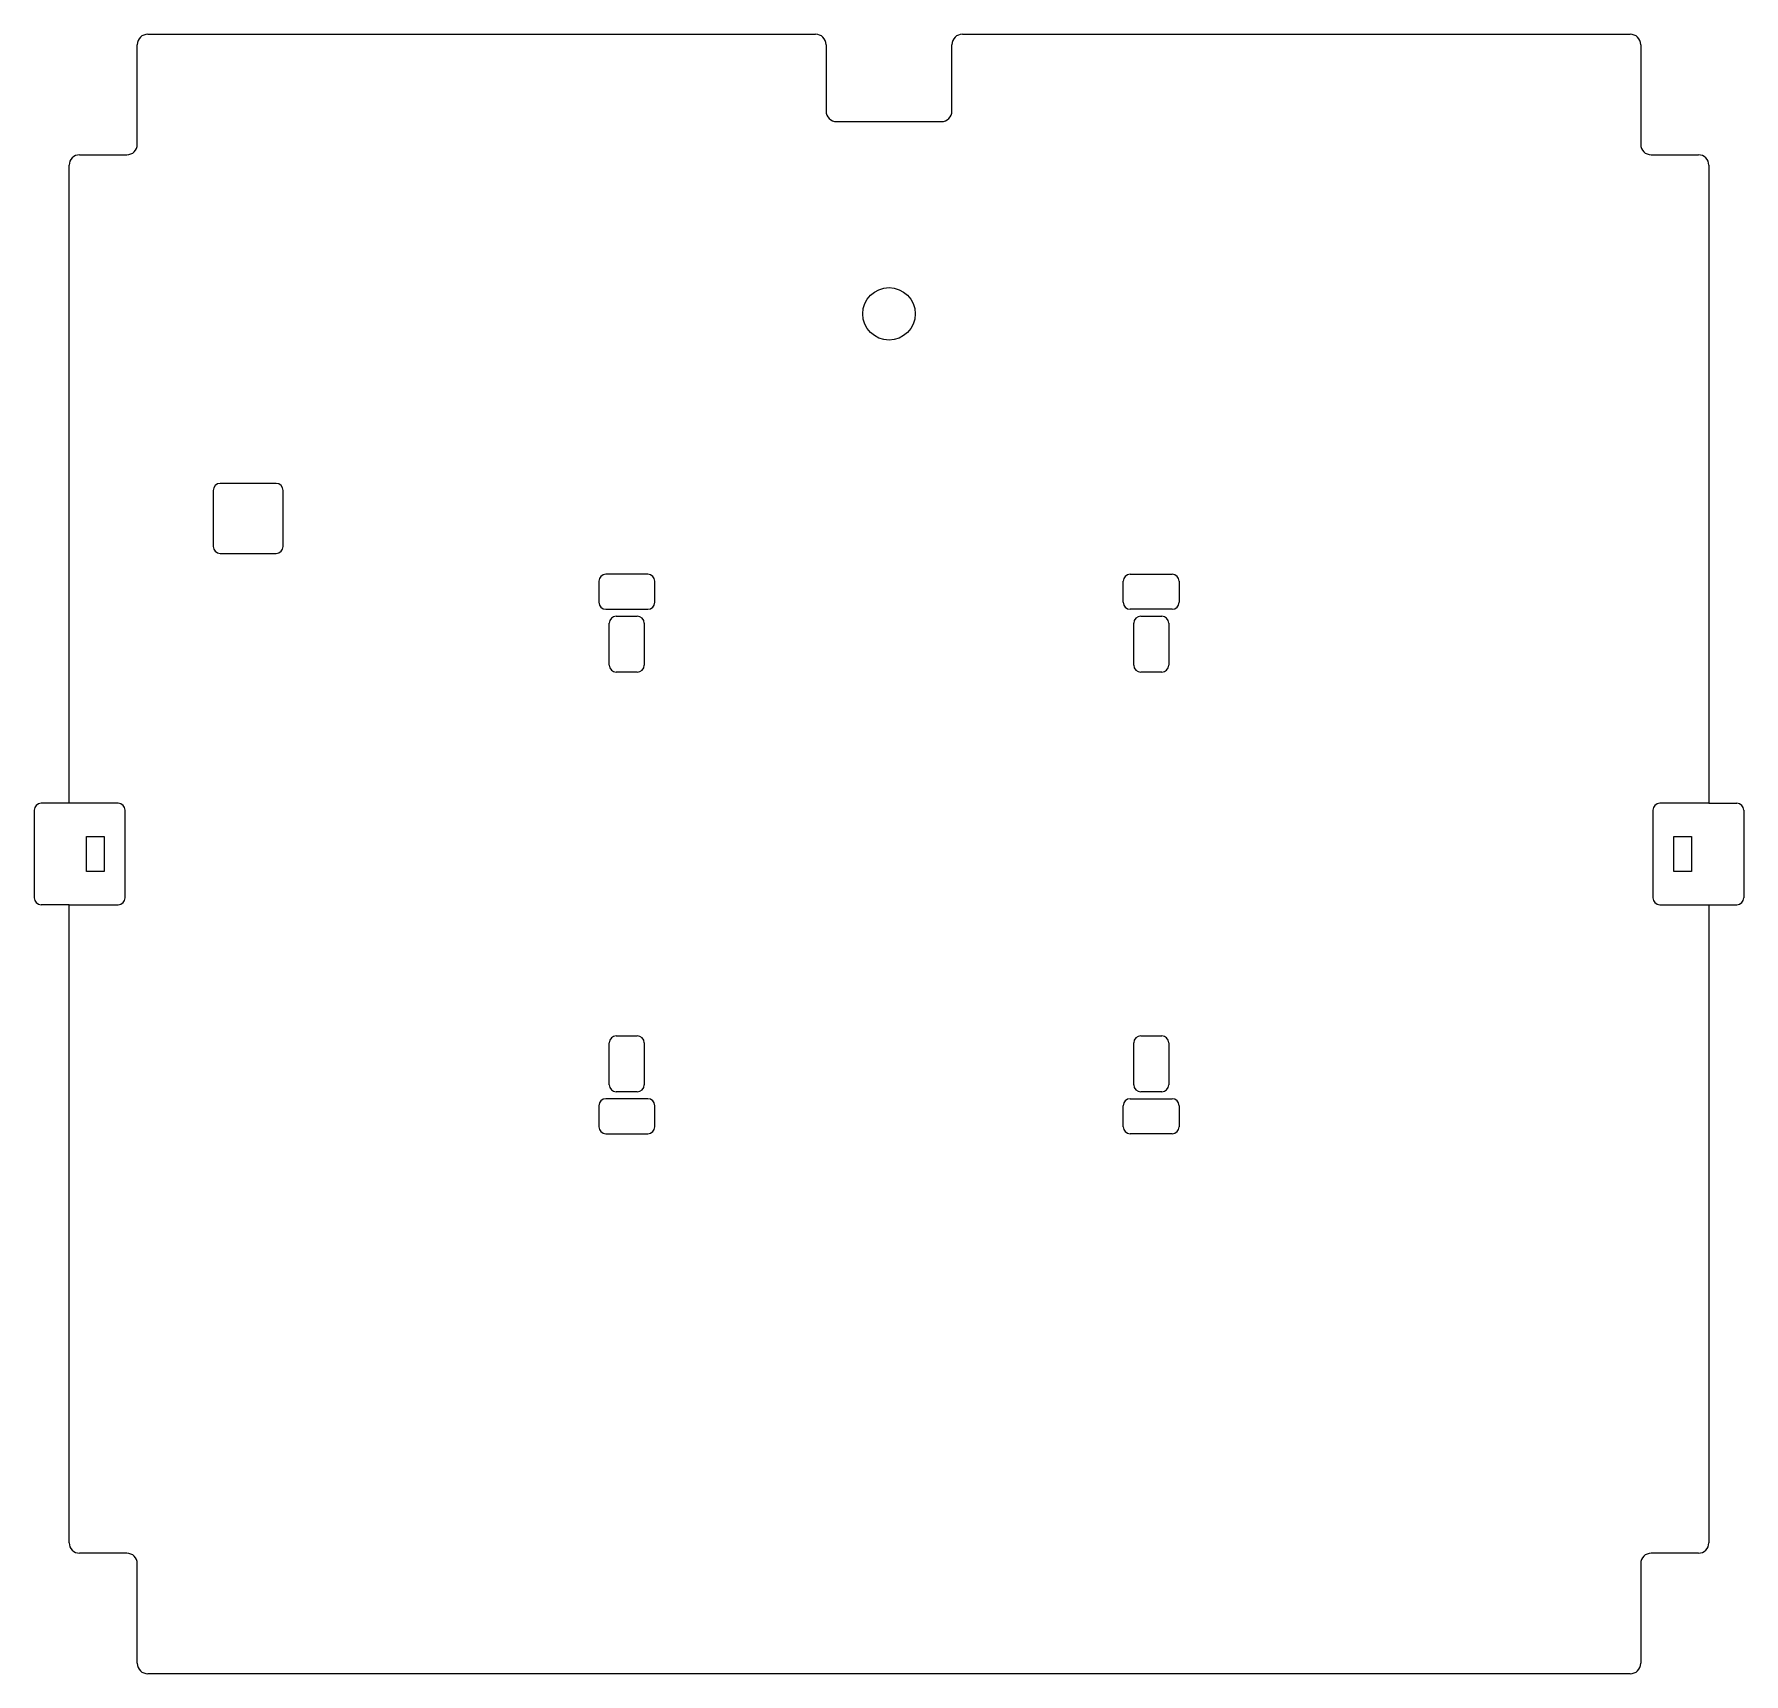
# Model space of a CAD drawing. Header units: millimetres. Extents: x -10 to 479, y 0 to 469.
import ezdxf

# ---------------------------------------------------------------- set-up
doc = ezdxf.new("R2010")
doc.units = ezdxf.units.MM
doc.layers.add('1', color=7, linetype='Continuous', true_color=0xffffff)

msp = doc.modelspace()

# ---------------------------------------------------------------- linework, layer by layer
at = {"layer": '1', "color": 5, "linetype": 'Continuous', "lineweight": 13}
for p, q in [((19.499987, 437.499647), (19.499987, 466)), ((22.499987, 469), (213.5, 469)), ((216.5, 466), (216.5, 447)), ((252.5, 447), (252.5, 466)), ((255.5, 469), (446.500013, 469)), ((449.500013, 466), (449.500013, 437.499643)), ((219.5, 444), (249.5, 444)), ((0, 249), (0, 431.499647)), ((3, 434.499647), (16.499987, 434.499647)), ((452.500013, 434.499643), (466, 434.499643)), ((469, 431.499643), (469, 249)), ((154.5, 288.5), (154.5, 300.5)), ((156.5, 302.5), (162.5, 302.5)), ((164.5, 300.5), (164.5, 288.5)), ((304.5, 288.5), (304.5, 300.5)), ((306.5, 302.5), (312.5, 302.5)), ((314.5, 300.5), (314.5, 288.5)), ((162.5, 286.5), (156.5, 286.5)), ((312.5, 286.5), (306.5, 286.5)), ((0, 37.500357), (0, 220)), ((469, 220), (469, 37.500355)), ((156.5, 182.5), (162.5, 182.5)), ((306.5, 182.5), (312.5, 182.5)), ((154.5, 168.5), (154.5, 180.5)), ((164.5, 180.5), (164.5, 168.5)), ((304.5, 168.5), (304.5, 180.5)), ((314.5, 180.5), (314.5, 168.5)), ((162.5, 166.5), (156.5, 166.5)), ((312.5, 166.5), (306.5, 166.5)), ((16.499987, 34.500357), (3, 34.500357)), ((466, 34.500355), (452.500013, 34.500355)), ((19.499987, 3), (19.499987, 31.500357)), ((449.500013, 31.500355), (449.500013, 3)), ((446.500013, 0), (22.499987, 0))]:
    msp.add_line(p, q, dxfattribs=at)
at = {"layer": '1', "color": 1, "linetype": 'Continuous', "lineweight": 13}
for p, q in [((41.2, 338.5), (41.2, 322.5)), ((59.2, 340.5), (43.2, 340.5)), ((61.2, 322.5), (61.2, 338.5)), ((43.2, 320.5), (59.2, 320.5)), ((165.5, 314.5), (153.5, 314.5)), ((303.5, 314.5), (315.5, 314.5)), ((151.5, 312.5), (151.5, 306.5)), ((167.5, 306.5), (167.5, 312.5)), ((301.5, 306.5), (301.5, 312.5)), ((317.5, 312.5), (317.5, 306.5)), ((153.5, 304.5), (165.5, 304.5)), ((315.5, 304.5), (303.5, 304.5)), ((-10, 247), (-10, 222)), ((0, 249), (-8.000001, 249)), ((14, 249), (0, 249)), ((16, 222), (16, 247)), ((453, 247), (453, 222)), ((469, 249), (455, 249)), ((469, 249), (477, 249)), ((479, 247), (479, 222)), ((0, 220), (-8, 220)), ((0, 220), (14, 220)), ((455, 220), (469, 220)), ((469, 220), (477, 220)), ((151.5, 162.5), (151.5, 156.5)), ((165.5, 164.5), (153.5, 164.5)), ((167.5, 156.5), (167.5, 162.5)), ((301.5, 156.5), (301.5, 162.5)), ((303.5, 164.5), (315.5, 164.5)), ((317.5, 162.5), (317.5, 156.5)), ((153.5, 154.5), (165.5, 154.5)), ((315.5, 154.5), (303.5, 154.5))]:
    msp.add_line(p, q, dxfattribs=at)
at = {"layer": '1', "color": 3, "linetype": 'Continuous', "lineweight": 13}
for p, q in [((5, 229.49964), (5, 239.499769)), ((5, 239.499769), (10, 239.49964)), ((10, 239.49964), (10, 229.49964)), ((459, 229.5), (459, 239.5)), ((459, 239.5), (464, 239.5)), ((464, 239.5), (464, 229.5)), ((10, 229.49964), (5, 229.49964)), ((464, 229.5), (459, 229.5))]:
    msp.add_line(p, q, dxfattribs=at)
at = {"layer": '1', "color": 5, "linetype": 'Continuous', "lineweight": 13}
msp.add_circle((234.5, 389), 7.5, dxfattribs=at)
for centre, radius, start, end in [((22.499987, 466), 3, 90, 180), ((213.5, 466), 3, 0, 90), ((255.5, 466), 3, 90, 180), ((446.500013, 466), 3, 0, 90), ((219.5, 447), 3, 180, 270), ((249.5, 447), 3, 270, 360), ((16.499987, 437.499647), 3, 270, 0), ((452.500013, 437.499643), 3, 180, 270), ((3, 431.499647), 3, 90, 180), ((466, 431.499643), 3, 0, 90), ((156.5, 300.5), 2, 90, 180), ((162.5, 300.5), 2, 360, 90), ((306.5, 300.5), 2, 90, 180), ((312.5, 300.5), 2, 0, 90), ((156.5, 288.5), 2, 180, 270), ((162.5, 288.5), 2, 270, 0), ((306.5, 288.5), 2, 180, 270), ((312.5, 288.5), 2, 270, 360), ((156.5, 180.5), 2, 90, 180), ((162.5, 180.5), 2, 0, 90), ((306.5, 180.5), 2, 90, 180), ((312.5, 180.5), 2, 0, 90), ((156.5, 168.5), 2, 180, 270), ((162.5, 168.5), 2, 270, 360), ((306.5, 168.5), 2, 180, 270), ((312.5, 168.5), 2, 270, 0), ((3, 37.500357), 3, 180, 270), ((16.499987, 31.500357), 3, 0, 90), ((452.500013, 31.500355), 3, 90, 180), ((466, 37.500355), 3, 270, 0), ((22.499987, 3), 3, 180, 270), ((446.500013, 3), 3, 270, 0)]:
    msp.add_arc(centre, radius, start, end, dxfattribs=at)
at = {"layer": '1', "color": 1, "linetype": 'Continuous', "lineweight": 13}
for centre, start, end in [((43.2, 338.5), 90, 180), ((59.2, 338.5), 0, 90), ((43.2, 322.5), 180, 270), ((59.2, 322.5), 270, 0), ((153.5, 312.5), 90, 180), ((165.5, 312.5), 0, 90), ((303.5, 312.5), 90, 180), ((315.5, 312.5), 0, 90), ((153.5, 306.5), 180, 270), ((165.5, 306.5), 270, 0), ((303.5, 306.5), 180, 270), ((315.5, 306.5), 270, 0), ((-8, 247), 90.000023, 180), ((14, 247), 0, 90), ((455, 247), 90, 180), ((477, 247), 360, 90), ((-8, 222), 180, 270), ((14, 222), 270, 0), ((455, 222), 180, 270), ((477, 222), 270, 0), ((153.5, 162.5), 90, 180), ((165.5, 162.5), 0, 90), ((303.5, 162.5), 90, 180), ((315.5, 162.5), 0, 90), ((153.5, 156.5), 180, 270), ((165.5, 156.5), 270, 0), ((303.5, 156.5), 180, 270), ((315.5, 156.5), 270, 0)]:
    msp.add_arc(centre, 2, start, end, dxfattribs=at)

doc.saveas('drawing.dxf')
